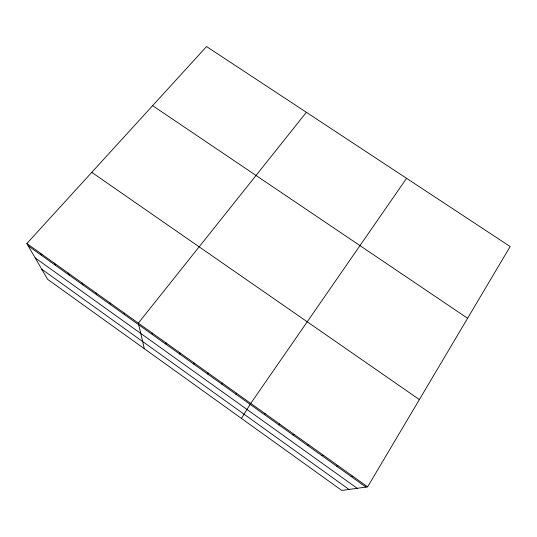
<?xml version="1.0" encoding="UTF-8"?>
<svg xmlns="http://www.w3.org/2000/svg" width="537" height="537" viewBox="0 0 537 537"><rect width="100%" height="100%" fill="white"/><g stroke="black" fill="none" stroke-linecap="round" stroke-linejoin="round"><path stroke-width="0.81" d="M193.897 364.2L193.991 362.884M207.859 374.175L208.081 372.94M221.888 384.19L222.231 383.049M235.985 394.259L236.455 393.205M367.61 486.851L510.15 246.55L206.544 46.551L26.85 243.543L47.578 279.287L341.807 490.449L367.61 486.851L26.85 243.543M241.428 418.404L250.745 403.408L406.556 178.311M306.372 112.314L138.318 323.133L144.332 348.728M264.379 414.544L265.11 413.665M278.676 424.754L279.535 423.962M293.048 435.017L294.041 434.319M307.486 445.327L308.607 444.723M321.992 455.691L323.254 455.175M336.571 466.103L337.968 465.686M351.218 476.567L352.749 476.238M152.622 105.661L467.606 318.273M91.787 172.357L419.377 399.588M28.179 245.839L365.939 487.086M35.167 257.888L357.206 488.301M41.738 269.218L349.037 489.442M40.55 253.323L41.765 255.545M54.311 263.15L55.418 265.291M68.145 273.024L69.132 275.085M82.04 282.952L82.913 284.932M96.009 292.92L96.761 294.82M110.045 302.942L110.676 304.761M124.148 313.011L124.651 314.742M152.139 333L152.401 334.564M166.02 342.915L166.168 344.398M179.976 352.876L180.002 354.272"/></g></svg>
